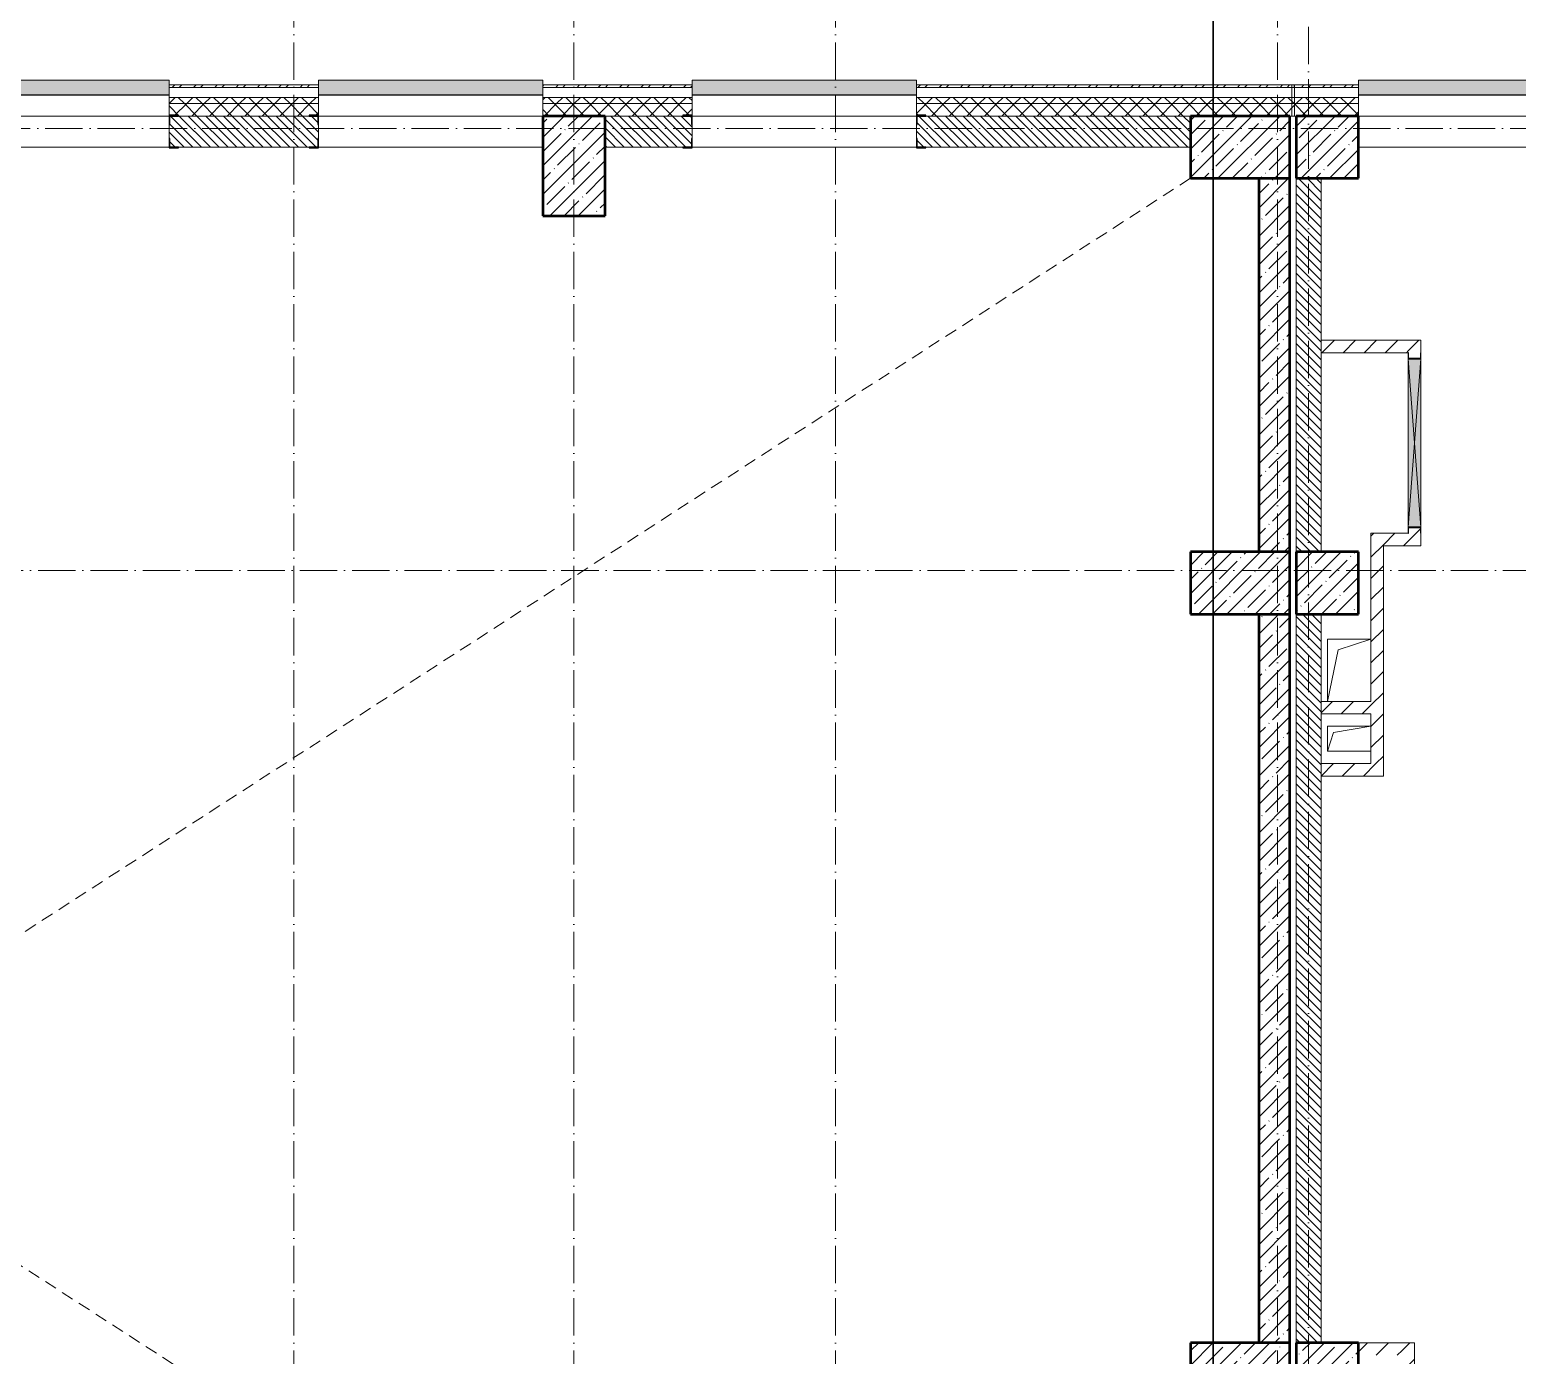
# Model space of a CAD drawing. Header units: millimetres. Extents: x -213536 to 1564669, y -45299 to 942238.
# Drawn here: x 48989 to 60933, y 534747 to 545390 of the extents above; entities that cross this region are included whole.
import ezdxf

# ---------------------------------------------------------------- set-up
doc = ezdxf.new("R2010")
doc.units = ezdxf.units.MM
doc.linetypes.add('200_ШТРИХ_ш1п0_6_', pattern=[160, 100, -60])
doc.linetypes.add('50_200_ШТРИХ_1Т_ш5_п1_п1_', pattern=[700, 500, -100, 0, -100])
for name, color, linetype, lineweight in [('3.1) ЖБ окна 1.2 м', 102, 'Continuous', 30), ('3.3) Вычитаем ЖБбалки 0.4м -', 31, 'Continuous', 30), ('A-DETL-____-OTLN-3', 7, '200_ШТРИХ_ш1п0_6_', 9), ('A-DETL-GENF-OTLN', 7, 'Continuous', 9), ('A-FLOR-____-OTLN', 7, 'Continuous', 9), ('A-GENM-____-MCUT', 7, 'Continuous', 25), ('A-GENM-____-OTLN', 7, 'Continuous', 9), ('A-GENM-____-OTLN-1', 7, 'Continuous', 25), ('A-GLAZ-____-OTLN', 7, 'Continuous', 9), ('A-WALL-____-MCUT', 7, 'Continuous', 13), ('A-WALL-____-MCUT-1', 7, 'Continuous', 9), ('A-WALL-____-MCUT-2', 7, 'Continuous', 50), ('A-WALL-____-OTLN', 7, 'Continuous', 9), ('A-WALL-____-PATT-1', 7, 'Continuous', 9), ('A-WALL-FNSH-MCUT-1', 7, 'Continuous', 9), ('S-COLS-____-MCUT', 7, 'Continuous', 50), ('S-COLS-____-OTLN', 7, 'Continuous', 9), ('S-GRID-____-OTLN-1', 7, '50_200_ШТРИХ_1Т_ш5_п1_п1_', 9)]:
    doc.layers.add(name, color=color, linetype=linetype, lineweight=lineweight)
doc.layers.add('A-GLAZ-____-OTLN-1', color=7, linetype='Continuous', lineweight=9, true_color=0xc0c0c0)
pattern_1 = [(45, (-15591.66, 459015.94), (-70.71068, 70.71068), []), (135, (-15591.66, 459015.94), (-70.71068, -70.71068), [])]
pattern_2 = [(45, (-15591.66, 459015.94), (-114.04925, 114.04925), []), (45, (-15477.61, 459015.94), (-114.04925, 114.04925), [201.612, -40.322, 3.353, -36.97])]
pattern_3 = [(45, (-15591.66, 459015.94), (-85.53659, 85.53659), []), (45, (-15534.64, 459015.94), (-85.53659, 85.53659), [])]
pattern_4 = [(135, (-15591.663, 459015.94), (-35.35534, -35.35534), [])]
pattern_5 = [(45, (-15591.66, 459015.94), (-84.85281, 84.85281), [])]

# ---------------------------------------------------------------- blocks, each defined once
blk = doc.blocks.new('BSC_Колонна _Прямоугольная - 500х800-V80-АР1_План отверстий 2 этажа в осях 1-64_Ю-ЯЯ')
at = {"layer": 'S-COLS-____-OTLN'}
h = blk.add_hatch(dxfattribs=at)
h.set_pattern_fill('FP_93', color=256, style=0, pattern_type=2)
h.set_pattern_definition([(225, (68950, 85281.04), (114.04925, -114.04925), []), (225, (68835.95, 85281.04), (114.04925, -114.04925), [201.613, -40.323, 3.353, -36.97])])
h.paths.add_polyline_path([(250, 400), (-250, 400), (-250, -400), (250, -400)], flags=0)
at = {"layer": 'S-COLS-____-MCUT'}
for p, q in [((250, 400), (-250, 400)), ((-250, 400), (-250, -400)), ((250, -400), (250, 400)), ((-250, -400), (250, -400))]:
    blk.add_line(p, q, dxfattribs=at)
blk = doc.blocks.new('BSC_Колонна _Прямоугольная - 500х800-V81-АР1_План отверстий 2 этажа в осях 1-64_Ю-ЯЯ')
at = {"layer": 'S-COLS-____-OTLN'}
h = blk.add_hatch(dxfattribs=at)
h.set_pattern_fill('FP_94', color=256, style=0, pattern_type=2)
h.set_pattern_definition([(315, (-85431.04, 74300), (114.04925, 114.04925), []), (315, (-85431.04, 74185.95), (114.04925, 114.04925), [201.613, -40.323, 3.353, -36.97])])
h.paths.add_polyline_path([(-250, 400), (-250, -400), (250, -400), (250, 400)], flags=0)
at = {"layer": 'S-COLS-____-MCUT'}
for p, q in [((250, 400), (-250, 400)), ((-250, 400), (-250, -400)), ((250, -400), (250, 400)), ((-250, -400), (250, -400))]:
    blk.add_line(p, q, dxfattribs=at)
blk = doc.blocks.new('BSC_Колонна _Прямоугольная - 500х800-V82-АР1_План отверстий 2 этажа в осях 1-64_Ю-ЯЯ')
at = {"layer": 'S-COLS-____-OTLN'}
h = blk.add_hatch(dxfattribs=at)
h.set_pattern_fill('FP_95', color=256, style=0, pattern_type=2)
h.set_pattern_definition([(315, (-81931.04, 74300), (114.04925, 114.04925), []), (315, (-81931.04, 74185.95), (114.04925, 114.04925), [201.613, -40.323, 3.353, -36.97])])
h.paths.add_polyline_path([(-250, 400), (-250, -400), (250, -400), (250, 400)], flags=0)
at = {"layer": 'S-COLS-____-MCUT'}
for p, q in [((250, 400), (-250, 400)), ((-250, 400), (-250, -400)), ((250, -400), (250, 400)), ((-250, -400), (250, -400))]:
    blk.add_line(p, q, dxfattribs=at)
blk = doc.blocks.new('BSC_Колонна _Прямоугольная - 500х800-V83-АР1_План отверстий 2 этажа в осях 1-64_Ю-ЯЯ')
at = {"layer": 'S-COLS-____-OTLN'}
h = blk.add_hatch(dxfattribs=at)
h.set_pattern_fill('FP_96', color=256, style=0, pattern_type=2)
h.set_pattern_definition([(315, (-75581.04, 74300), (114.04925, 114.04925), []), (315, (-75581.04, 74185.95), (114.04925, 114.04925), [201.613, -40.323, 3.353, -36.97])])
h.paths.add_polyline_path([(-250, 400), (-250, -400), (250, -400), (250, 400)], flags=0)
at = {"layer": 'S-COLS-____-MCUT'}
for p, q in [((250, 400), (-250, 400)), ((-250, 400), (-250, -400)), ((250, -400), (250, 400)), ((-250, -400), (250, -400))]:
    blk.add_line(p, q, dxfattribs=at)
blk = doc.blocks.new('BSC_Колонна _Прямоугольная - 500х500-V92-АР1_План отверстий 2 этажа в осях 1-64_Ю-ЯЯ')
at = {"layer": 'S-COLS-____-OTLN'}
h = blk.add_hatch(dxfattribs=at)
h.set_pattern_fill('FP_105', color=256, style=0, pattern_type=2)
h.set_pattern_definition([(45, (-75000, -85431.04), (-114.04925, 114.04925), []), (45, (-74885.95, -85431.04), (-114.04925, 114.04925), [201.613, -40.323, 3.353, -36.97])])
h.paths.add_polyline_path([(-250, -250), (250, -250), (250, 250), (-250, 250)], flags=0)
at = {"layer": 'S-COLS-____-MCUT'}
for p, q in [((250, 250), (-250, 250)), ((-250, 250), (-250, -250)), ((250, -250), (250, 250)), ((-250, -250), (250, -250))]:
    blk.add_line(p, q, dxfattribs=at)
blk = doc.blocks.new('BSC_Колонна _Прямоугольная - 500х500-V93-АР1_План отверстий 2 этажа в осях 1-64_Ю-ЯЯ')
at = {"layer": 'S-COLS-____-OTLN'}
h = blk.add_hatch(dxfattribs=at)
h.set_pattern_fill('FP_106', color=256, style=0, pattern_type=2)
h.set_pattern_definition([(45, (-75000, -75581.04), (-114.04925, 114.04925), []), (45, (-74885.95, -75581.04), (-114.04925, 114.04925), [201.613, -40.323, 3.353, -36.97])])
h.paths.add_polyline_path([(-250, -250), (250, -250), (250, 250), (-250, 250)], flags=0)
at = {"layer": 'S-COLS-____-MCUT'}
for p, q in [((250, 250), (-250, 250)), ((-250, 250), (-250, -250)), ((250, -250), (250, 250)), ((-250, -250), (250, -250))]:
    blk.add_line(p, q, dxfattribs=at)
blk = doc.blocks.new('Фахверк_СКБ_Уголок - 250_2700-27497298-АР1_План отверстий 2 этажа в осях 1-64_Ю-ЯЯ')
at = {"layer": 'A-GENM-____-MCUT'}
for p, q in [((200, 181), (125, 181)), ((125, 181), (125, 106)), ((131, 106), (131, 175)), ((131, 175), (200, 175)), ((200, 175), (200, 181)), ((125, 106), (131, 106)), ((131, -6), (125, -6)), ((125, -6), (125, -81)), ((125, -81), (200, -81)), ((131, -75), (131, -6)), ((200, -75), (131, -75)), ((200, -81), (200, -75))]:
    blk.add_line(p, q, dxfattribs=at)
blk = doc.blocks.new('AR_Отверстие прямоугольное _в плите_ - AR_Отверстие прямоугольное _в плите_-V179-АР1_План отверстий 2 этажа в осях 1-64_Ю-ЯЯ')
at = {"layer": 'A-GENM-____-OTLN'}
for p, q in [((175, 250), (-175, 250)), ((-175, 250), (-175, -250)), ((-87, 163), (175, 250)), ((-175, -250), (-87, 163))]:
    blk.add_line(p, q, dxfattribs=at)
blk = doc.blocks.new('AR_Отверстие прямоугольное _в плите_ - AR_Отверстие прямоугольное _в плите_-30552592-АР1_План отверстий 2 этажа в осях 1-64_Ю-ЯЯ')
at = {"layer": 'A-GENM-____-OTLN'}
for p, q in [((175, 100), (-175, 100)), ((-175, 100), (-175, -100)), ((-175, -100), (-125, 50)), ((-125, 50), (175, 100)), ((-175, -100), (175, -100))]:
    blk.add_line(p, q, dxfattribs=at)
blk = doc.blocks.new('Отлив_СКБ - Отлив витража_120_НВФ-31885689-АР1_План отверстий 2 этажа в осях 1-64_Ю-ЯЯ')
at = {"layer": 'A-GLAZ-____-OTLN-1'}
for points in [[(1800, 2), (1800, 120), (0, 120), (0, 2), (737, 2)], [(1800, 0), (1800, 2), (0, 2), (0, 0), (737, 0)]]:
    blk.add_hatch(color=256, dxfattribs=at).paths.add_polyline_path(points, flags=0)
at = {"layer": 'A-GLAZ-____-OTLN'}
for p, q in [((0, 83), (0, 120)), ((1800, 120), (0, 120)), ((1800, 120), (1800, 83)), ((0, 2), (1800, 2)), ((1800, 0), (0, 0))]:
    blk.add_line(p, q, dxfattribs=at)
blk = doc.blocks.new('Стены 2 - Стены 4-31194547-АР1_План отверстий 2 этажа в осях 1-64_Ю-ЯЯ')
at = {"layer": 'A-WALL-____-MCUT'}
for p, q in [((-1799, 41030), (-1799, 41010)), ((-1549, 41030), (-1799, 41030)), ((-1799, 41010), (-1549, 41010)), ((-1549, 41010), (-1549, 41030))]:
    blk.add_line(p, q, dxfattribs=at)
blk = doc.blocks.new('AR_Отверстие прямоугольное _в стене_ - AR_Отверстие прямоугольное _в стене__ОВ-36825274-АР1_План отверстий 2 этажа в осях 1-64_Ю-ЯЯ')
at = {"layer": 'A-GLAZ-____-OTLN'}
blk.add_hatch(color=256, dxfattribs=at).paths.add_polyline_path([(675, -50), (675, 50), (-675, 50), (-675, -50), (1, -50)], flags=0)
at = {"layer": 'A-DETL-GENF-OTLN'}
for p, q in [((-675, 50), (675, 50)), ((675, 50), (-675, -50)), ((-675, 50), (675, -50)), ((675, 50), (-675, 50)), ((675, -50), (-675, -50)), ((-675, -50), (675, -50))]:
    blk.add_line(p, q, dxfattribs=at)
blk = doc.blocks.new('154_Фахверк_СКБ_Швеллер - Тип_100_3960-28318856-АР1_План отверстий 2 этажа в осях 1-64_Ю-ЯЯ')
at = {"layer": 'A-GENM-____-MCUT'}
for p, q in [((175, 50), (125, 50)), ((125, 50), (125, -50)), ((128, 47), (175, 47)), ((128, -47), (128, 47)), ((175, 47), (175, 50)), ((125, -50), (175, -50)), ((175, -47), (128, -47)), ((175, -50), (175, -47))]:
    blk.add_line(p, q, dxfattribs=at)
blk = doc.blocks.new('2этаж')
at = {"layer": 'S-GRID-____-OTLN-1', "color": 251, "ltscale": 0.6, "true_color": 0x636466}
for p, q in [((51108.3, 549908.8), (51108.3, 511907.5)), ((53358.3, 549908.8), (53358.3, 511907.5)), ((55458.3, 549908.8), (55458.3, 498997)), ((59008.3, 549908.8), (59008.3, 498997)), ((59258.3, 549613.9), (59258.3, 499306.9)), ((88482.7, 544597), (-20260.4, 544597)), ((-20260.4, 541047), (88482.7, 541047))]:
    blk.add_line(p, q, dxfattribs=at)

msp = doc.modelspace()

# ---------------------------------------------------------------- hatches: boundary and pattern name
at = {"layer": 'A-WALL-____-PATT-1'}
h = msp.add_hatch(dxfattribs=at)
h.set_pattern_fill('FP_3', color=256, style=0, pattern_type=2)
h.set_pattern_definition(pattern_3)
h.paths.add_polyline_path([(59123.3, 544927), (59123.3, 544947), (56108.3, 544947), (56108.3, 544927), (58628.2, 544927)], flags=0)
h.paths.add_polyline_path([(54308.3, 544927), (54308.3, 544947), (53108.3, 544947), (53108.3, 544927)], flags=0)
h.paths.add_polyline_path([(51308.3, 544927), (51308.3, 544947), (50108.3, 544947), (50108.3, 544927)], flags=0)
h.paths.add_polyline_path([(48308.3, 544927), (48308.3, 544947), (47058.3, 544947), (47058.3, 544927), (48023.2, 544927)], flags=0)
h.paths.add_polyline_path([(45258.3, 544927), (45258.3, 544947), (44058.3, 544947), (44058.3, 544927), (44488.2, 544927)], flags=0)
h.paths.add_polyline_path([(41836.9, 544927), (42258.3, 544927), (42258.3, 544947), (41058.3, 544947), (41058.3, 544927)], flags=0)
h.paths.add_polyline_path([(36258.3, 544927), (36258.3, 544947), (34593.3, 544947), (34593.3, 544927), (35650.7, 544927)], flags=0)
h.paths.add_polyline_path([(39258.3, 544927), (39258.3, 544947), (38058.3, 544947), (38058.3, 544927)], flags=0)
h = msp.add_hatch(dxfattribs=at)
h.set_pattern_fill('FP_3', color=256, style=0, pattern_type=2)
h.set_pattern_definition(pattern_3)
h.paths.add_polyline_path([(71000.7, 544927), (71358.3, 544927), (71358.3, 544947), (70233.3, 544947), (70233.3, 544927)], flags=0)
h.paths.add_polyline_path([(73418.3, 544927), (73418.3, 544947), (73158.3, 544947), (73158.3, 544927)], flags=0)
h.paths.add_polyline_path([(68433.3, 544927), (68433.3, 544947), (67308.3, 544947), (67308.3, 544927), (68349.4, 544927)], flags=0)
h.paths.add_polyline_path([(62658.3, 544927), (62658.3, 544947), (61458.3, 544947), (61458.3, 544927), (62163.2, 544927)], flags=0)
h.paths.add_polyline_path([(59143.3, 544927), (59658.3, 544927), (59658.3, 544947), (59143.3, 544947)], flags=0)
h = msp.add_hatch(dxfattribs=at)
h.set_pattern_fill('FP_1', color=256, style=0, pattern_type=2)
h.set_pattern_definition(pattern_1)
h.paths.add_polyline_path([(85758.3, 544797), (85808.3, 544797), (85808.3, 544847), (78908.3, 544847), (78908.3, 544797), (83373.2, 544797)], flags=0)
h.paths.add_polyline_path([(73651.9, 544797), (74358.3, 544797), (74358.3, 544847), (73158.3, 544847), (73158.3, 544797)], flags=0)
h.paths.add_polyline_path([(76158.3, 544797), (77908.3, 544797), (77908.3, 544847), (76158.3, 544847)], flags=0)
h.paths.add_polyline_path([(71358.3, 544797), (71358.3, 544847), (70233.3, 544847), (70233.3, 544797), (71000.7, 544797)], flags=0)
h.paths.add_polyline_path([(68433.3, 544797), (68433.3, 544847), (67308.3, 544847), (67308.3, 544797), (68349.4, 544797)], flags=0)
h.paths.add_polyline_path([(61458.3, 544797), (62658.3, 544797), (62658.3, 544847), (61458.3, 544847)], flags=0)
h.paths.add_polyline_path([(59658.3, 544797), (59658.3, 544847), (56108.3, 544847), (56108.3, 544797), (58628.2, 544797)], flags=0)
h.paths.add_polyline_path([(54308.3, 544797), (54308.3, 544847), (53108.3, 544847), (53108.3, 544797)], flags=0)
h.paths.add_polyline_path([(51308.3, 544797), (51308.3, 544847), (50108.3, 544847), (50108.3, 544797)], flags=0)
h.paths.add_polyline_path([(48308.3, 544797), (48308.3, 544847), (47058.3, 544847), (47058.3, 544797), (48023.2, 544797)], flags=0)
h.paths.add_polyline_path([(44488.2, 544797), (45258.3, 544797), (45258.3, 544847), (44058.3, 544847), (44058.3, 544797)], flags=0)
h.paths.add_polyline_path([(42258.3, 544797), (42258.3, 544847), (41058.3, 544847), (41058.3, 544797), (41836.9, 544797)], flags=0)
h.paths.add_polyline_path([(39258.3, 544797), (39258.3, 544847), (38058.3, 544847), (38058.3, 544797)], flags=0)
h.paths.add_polyline_path([(35650.7, 544797), (36258.3, 544797), (36258.3, 544847), (34608.3, 544847), (34608.3, 544797), (34766.9, 544797)], flags=0)
h = msp.add_hatch(dxfattribs=at)
h.set_pattern_fill('FP_1', color=256, style=0, pattern_type=2)
h.set_pattern_definition(pattern_1)
h.paths.add_polyline_path([(85658.3, 544697), (85758.3, 544697), (85758.3, 544797), (78908.3, 544797), (78908.3, 544697), (83373.2, 544697)], flags=0)
h.paths.add_polyline_path([(77408.3, 544697), (77908.3, 544697), (77908.3, 544797), (76158.3, 544797), (76158.3, 544703), (76233.3, 544703), (76233.3, 544697), (76303.2, 544697)], flags=0)
h.paths.add_polyline_path([(73651.9, 544697), (74283.3, 544697), (74283.3, 544703), (74358.3, 544703), (74358.3, 544797), (73158.3, 544797), (73158.3, 544697)], flags=0)
h.paths.add_polyline_path([(71000.7, 544697), (71283.3, 544697), (71283.3, 544703), (71358.3, 544703), (71358.3, 544797), (70233.3, 544797), (70233.3, 544703), (70308.3, 544703), (70308.3, 544697)], flags=0)
h.paths.add_polyline_path([(68349.4, 544697), (68358.3, 544697), (68358.3, 544703), (68433.3, 544703), (68433.3, 544797), (67308.3, 544797), (67308.3, 544697), (67808.3, 544697)], flags=0)
h.paths.add_polyline_path([(61908.3, 544697), (62583.3, 544697), (62583.3, 544703), (62658.3, 544703), (62658.3, 544797), (61458.3, 544797), (61458.3, 544703), (61533.3, 544703), (61533.3, 544697)], flags=0)
h.paths.add_polyline_path([(59658.3, 544697), (59658.3, 544797), (56108.3, 544797), (56108.3, 544703), (56183.3, 544703), (56183.3, 544697), (59158.3, 544697)], flags=0)
h.paths.add_polyline_path([(53108.3, 544697), (54233.3, 544697), (54233.3, 544703), (54308.3, 544703), (54308.3, 544797), (53108.3, 544797)], flags=0)
h.paths.add_polyline_path([(50183.3, 544697), (51233.3, 544697), (51233.3, 544703), (51308.3, 544703), (51308.3, 544797), (50108.3, 544797), (50108.3, 544703), (50183.3, 544703)], flags=0)
h.paths.add_polyline_path([(48233.3, 544697), (48233.3, 544703), (48308.3, 544703), (48308.3, 544797), (47058.3, 544797), (47058.3, 544703), (47133.3, 544703), (47133.3, 544697), (48023.2, 544697)], flags=0)
h.paths.add_polyline_path([(45183.3, 544697), (45183.3, 544703), (45258.3, 544703), (45258.3, 544797), (44058.3, 544797), (44058.3, 544703), (44133.3, 544703), (44133.3, 544697), (44488.2, 544697)], flags=0)
h.paths.add_polyline_path([(42183.3, 544697), (42183.3, 544703), (42258.3, 544703), (42258.3, 544797), (41058.3, 544797), (41058.3, 544703), (41133.3, 544703), (41133.3, 544697), (41836.9, 544697)], flags=0)
h.paths.add_polyline_path([(38133.3, 544697), (39183.3, 544697), (39183.3, 544703), (39258.3, 544703), (39258.3, 544797), (38058.3, 544797), (38058.3, 544703), (38133.3, 544703)], flags=0)
h.paths.add_polyline_path([(36183.3, 544697), (36183.3, 544703), (36258.3, 544703), (36258.3, 544797), (34608.3, 544797), (34608.3, 544697), (35650.7, 544697)], flags=0)
h = msp.add_hatch(dxfattribs=at)
h.set_pattern_fill('FP_6', color=256, style=0, pattern_type=2)
h.set_pattern_definition(pattern_4)
h.paths.add_polyline_path([(51233.3, 544447), (51302.3, 544447), (51302.3, 544516), (51308.3, 544516), (51308.3, 544628), (51302.3, 544628), (51302.3, 544697), (50114.3, 544697), (50114.3, 544628), (50108.3, 544628), (50108.3, 544516), (50114.3, 544516), (50114.3, 544447), (50183.3, 544447)], flags=0)
h.paths.add_polyline_path([(48023.2, 544447), (48302.3, 544447), (48302.3, 544516), (48308.3, 544516), (48308.3, 544628), (48302.3, 544628), (48302.3, 544697), (47658.3, 544697), (47658.3, 544447)], flags=0)
h = msp.add_hatch(dxfattribs=at)
h.set_pattern_fill('FP_6', color=256, style=0, pattern_type=2)
h.set_pattern_definition(pattern_4)
h.paths.add_polyline_path([(58308.3, 544447), (58308.3, 544697), (56114.3, 544697), (56114.3, 544628), (56108.3, 544628), (56108.3, 544516), (56114.3, 544516), (56114.3, 544447), (56183.3, 544447)], flags=0)
h.paths.add_polyline_path([(54233.3, 544447), (54302.3, 544447), (54302.3, 544516), (54308.3, 544516), (54308.3, 544628), (54302.3, 544628), (54302.3, 544697), (53608.3, 544697), (53608.3, 544447)], flags=0)
h = msp.add_hatch(dxfattribs=at)
h.set_pattern_fill('FP_13', color=256, style=0, pattern_type=2)
h.set_pattern_definition(pattern_2)
h.paths.add_polyline_path([(59108.3, 541197), (59108.3, 544197), (58858.3, 544197), (58858.3, 541197)], flags=0)
h = msp.add_hatch(dxfattribs=at)
h.set_pattern_fill('FP_6', color=256, style=0, pattern_type=2)
h.set_pattern_definition(pattern_4)
h.paths.add_polyline_path([(59358.3, 541197), (59358.3, 544197), (59158.3, 544197), (59158.3, 541197)], flags=0)
h = msp.add_hatch(dxfattribs=at)
h.set_pattern_fill('FP_4', color=256, style=0, pattern_type=2)
h.set_pattern_definition(pattern_5)
h.paths.add_polyline_path([(60058.3, 542797), (60058.3, 542897), (59358.3, 542897), (59358.3, 542797)], flags=0)
h = msp.add_hatch(dxfattribs=at)
h.set_pattern_fill('FP_4', color=256, style=0, pattern_type=2)
h.set_pattern_definition(pattern_5)
h.paths.add_polyline_path([(60155.3, 541247), (60158.3, 541247), (60158.3, 541347), (60155.3, 541347), (60155.3, 541394), (60061.3, 541393.5), (60061.3, 541347), (60058.3, 541347), (60058.3, 541247), (60061.3, 541247)], flags=0)
h.paths.add_polyline_path([(60148.9, 542750), (60155.3, 542750), (60155.3, 542797), (60158.3, 542797), (60158.3, 542897), (60058.3, 542897), (60058.3, 542797), (60061.3, 542797), (60061.3, 542750)], flags=0)
h = msp.add_hatch(dxfattribs=at)
h.set_pattern_fill('FP_4', color=256, style=0, pattern_type=2)
h.set_pattern_definition(pattern_5)
h.paths.add_polyline_path([(59858.3, 539497), (59858.3, 541347), (59758.3, 541347), (59758.3, 539497)], flags=0)
h = msp.add_hatch(dxfattribs=at)
h.set_pattern_fill('FP_4', color=256, style=0, pattern_type=2)
h.set_pattern_definition(pattern_5)
h.paths.add_polyline_path([(60058.3, 541247), (60058.3, 541347), (59858.3, 541347), (59858.3, 541247)], flags=0)
h = msp.add_hatch(dxfattribs=at)
h.set_pattern_fill('FP_13', color=256, style=0, pattern_type=2)
h.set_pattern_definition(pattern_2)
h.paths.add_polyline_path([(58858.3, 534847), (59108.3, 534847), (59108.3, 540697), (58858.3, 540697), (58858.3, 535613.5)], flags=0)
h = msp.add_hatch(dxfattribs=at)
h.set_pattern_fill('FP_6', color=256, style=0, pattern_type=2)
h.set_pattern_definition(pattern_4)
h.paths.add_polyline_path([(59158.3, 534847), (59358.3, 534847), (59358.3, 540697), (59158.3, 540697), (59158.3, 535613.5)], flags=0)
h = msp.add_hatch(dxfattribs=at)
h.set_pattern_fill('FP_4', color=256, style=0, pattern_type=2)
h.set_pattern_definition(pattern_5)
h.paths.add_polyline_path([(59758.3, 539897), (59758.3, 539997), (59358.3, 539997), (59358.3, 539897)], flags=0)
h = msp.add_hatch(dxfattribs=at)
h.set_pattern_fill('FP_4', color=256, style=0, pattern_type=2)
h.set_pattern_definition(pattern_5)
h.paths.add_polyline_path([(59358.3, 539397), (59858.3, 539397), (59858.3, 539497), (59358.3, 539497)], flags=0)
h = msp.add_hatch(dxfattribs=at)
h.set_pattern_fill('FP_4', color=256, style=0, pattern_type=2)
h.set_pattern_definition(pattern_5)
h.paths.add_polyline_path([(60008.3, 534747), (60008.3, 534847), (59658.3, 534847), (59658.3, 534747)], flags=0)
h = msp.add_hatch(dxfattribs=at)
h.set_pattern_fill('FP_4', color=256, style=0, pattern_type=2)
h.set_pattern_definition(pattern_5)
h.paths.add_polyline_path([(60008.3, 532947), (60108.3, 532947), (60108.3, 534847), (60008.3, 534847), (60008.3, 533047)], flags=0)
at = {"layer": 'S-COLS-____-OTLN'}
h = msp.add_hatch(dxfattribs=at)
h.set_pattern_fill('FP_13', color=256, style=0, pattern_type=2)
h.set_pattern_definition(pattern_2)
h.paths.add_polyline_path([(59658.3, 540697), (59658.3, 541197), (59158.3, 541197), (59158.3, 540697)], flags=0)

# ---------------------------------------------------------------- linework, layer by layer
at = {"layer": '3.3) Вычитаем ЖБбалки 0.4м -'}
msp.add_lwpolyline([(58491.8, 514313.4), (29908.3, 514313.4), (29908.3, 549908.8), (58491.8, 549908.8)], close=True, dxfattribs=at)
at = {"layer": 'A-DETL-____-OTLN-3'}
for p, q in [((35408.3, 544197), (58308.3, 529397)), ((58308.3, 544197), (35408.3, 529397))]:
    msp.add_line(p, q, dxfattribs=at)
at = {"layer": 'A-FLOR-____-OTLN'}
for p, q in [((59408.3, 540497), (59758.3, 540497)), ((59408.3, 539997), (59408.3, 540497)), ((59408.3, 539797), (59758.3, 539797)), ((59408.3, 539597), (59408.3, 539797)), ((59758.3, 539597), (59408.3, 539597))]:
    msp.add_line(p, q, dxfattribs=at)
at = {"layer": 'A-WALL-____-MCUT'}
for p, q in [((50108.3, 544927), (50108.3, 544703)), ((51308.3, 544927), (50108.3, 544927)), ((50108.3, 544927), (51308.3, 544927)), ((51308.3, 544703), (51308.3, 544927)), ((53108.3, 544927), (53108.3, 544697)), ((54308.3, 544927), (53108.3, 544927)), ((53108.3, 544927), (54308.3, 544927)), ((54308.3, 544703), (54308.3, 544927)), ((56108.3, 544927), (56108.3, 544703)), ((59658.3, 544927), (56108.3, 544927)), ((56108.3, 544927), (59123.3, 544927)), ((59143.3, 544927), (59658.3, 544927)), ((59658.3, 544697), (59658.3, 544927)), ((50183.3, 544697), (51233.3, 544697)), ((51233.3, 544697), (50183.3, 544697)), ((53608.3, 544697), (54233.3, 544697)), ((54233.3, 544697), (53608.3, 544697)), ((56183.3, 544697), (58308.3, 544697)), ((58308.3, 544697), (56183.3, 544697)), ((59108.3, 544697), (59158.3, 544697)), ((50108.3, 544628), (50108.3, 544516)), ((51308.3, 544516), (51308.3, 544628)), ((54308.3, 544516), (54308.3, 544628)), ((56108.3, 544628), (56108.3, 544516)), ((50183.3, 544447), (51233.3, 544447)), ((53608.3, 544447), (54233.3, 544447)), ((56183.3, 544447), (58308.3, 544447)), ((59158.3, 544197), (59158.3, 541197)), ((59358.3, 541197), (59358.3, 544197)), ((59158.3, 541197), (59358.3, 541197)), ((59158.3, 540697), (59158.3, 534847)), ((59358.3, 540697), (59158.3, 540697)), ((59358.3, 534847), (59358.3, 540697))]:
    msp.add_line(p, q, dxfattribs=at)
at = {"layer": 'A-WALL-____-MCUT-1'}
for p, q in [((51308.3, 544847), (50108.3, 544847)), ((51308.3, 544797), (50108.3, 544797)), ((54308.3, 544847), (53108.3, 544847)), ((54308.3, 544797), (53108.3, 544797)), ((59658.3, 544847), (56108.3, 544847)), ((59658.3, 544797), (56108.3, 544797))]:
    msp.add_line(p, q, dxfattribs=at)
at = {"layer": 'A-WALL-____-MCUT-2'}
for p, q in [((58858.3, 544197), (58858.3, 541197)), ((59108.3, 541197), (59108.3, 544197)), ((58858.3, 540697), (58858.3, 534847)), ((59108.3, 534847), (59108.3, 540697))]:
    msp.add_line(p, q, dxfattribs=at)
at = {"layer": 'A-WALL-____-OTLN'}
for p, q in [((50108.3, 544697), (48308.3, 544697)), ((48308.3, 544697), (50108.3, 544697)), ((53108.3, 544697), (51308.3, 544697)), ((51308.3, 544697), (53108.3, 544697)), ((56108.3, 544697), (54308.3, 544697)), ((54308.3, 544697), (56108.3, 544697)), ((61458.3, 544697), (59658.3, 544697)), ((59658.3, 544697), (61458.3, 544697)), ((50108.3, 544447), (48308.3, 544447)), ((53108.3, 544447), (51308.3, 544447)), ((56108.3, 544447), (54308.3, 544447)), ((61458.3, 544447), (59658.3, 544447))]:
    msp.add_line(p, q, dxfattribs=at)
at = {"layer": 'A-WALL-FNSH-MCUT-1'}
for p, q in [((51308.3, 544947), (50108.3, 544947)), ((50108.3, 544947), (50108.3, 544927)), ((51308.3, 544927), (51308.3, 544947)), ((54308.3, 544947), (53108.3, 544947)), ((53108.3, 544947), (53108.3, 544927)), ((54308.3, 544927), (54308.3, 544947)), ((59123.3, 544947), (56108.3, 544947)), ((56108.3, 544947), (56108.3, 544927)), ((59123.3, 544927), (59123.3, 544947)), ((59658.3, 544947), (59143.3, 544947)), ((59143.3, 544947), (59143.3, 544927)), ((59658.3, 544927), (59658.3, 544947)), ((60158.3, 542897), (59358.3, 542897)), ((60158.3, 542797), (60158.3, 542897)), ((59358.3, 542797), (60058.3, 542797)), ((59758.3, 541347), (59758.3, 539997)), ((60058.3, 541347), (59758.3, 541347)), ((60158.3, 541247), (60158.3, 541347)), ((59858.3, 539397), (59858.3, 541247)), ((59858.3, 541247), (60158.3, 541247)), ((59758.3, 539997), (59358.3, 539997)), ((59358.3, 539897), (59758.3, 539897)), ((59758.3, 539897), (59758.3, 539497)), ((59758.3, 539497), (59358.3, 539497)), ((59358.3, 539397), (59858.3, 539397)), ((60108.3, 534847), (59658.3, 534847)), ((60108.3, 532947), (60108.3, 534847))]:
    msp.add_line(p, q, dxfattribs=at)
at = {"layer": 'S-COLS-____-MCUT'}
for p, q in [((59658.3, 541197), (59158.3, 541197)), ((59158.3, 541197), (59158.3, 540697)), ((59658.3, 540697), (59658.3, 541197)), ((59158.3, 540697), (59658.3, 540697))]:
    msp.add_line(p, q, dxfattribs=at)

# ---------------------------------------------------------------- block references
at = {"layer": '3.1) ЖБ окна 1.2 м'}
msp.add_blockref('2этаж', (0, 0), dxfattribs=at)
at = {"layer": 'A-GENM-____-OTLN'}
for name, p in [('AR_Отверстие прямоугольное _в плите_ - AR_Отверстие прямоугольное _в плите_-V179-АР1_План отверстий 2 этажа в осях 1-64_Ю-ЯЯ', (59583.3, 540247)), ('AR_Отверстие прямоугольное _в плите_ - AR_Отверстие прямоугольное _в плите_-30552592-АР1_План отверстий 2 этажа в осях 1-64_Ю-ЯЯ', (59583.3, 539697))]:
    msp.add_blockref(name, p, dxfattribs=at)
at = {"layer": 'A-GENM-____-OTLN-1'}
for p in [(49983.3, 544522), (55983.3, 544522)]:
    msp.add_blockref('Фахверк_СКБ_Уголок - 250_2700-27497298-АР1_План отверстий 2 этажа в осях 1-64_Ю-ЯЯ', p, dxfattribs=at)
for name, p, rotation in [('Фахверк_СКБ_Уголок - 250_2700-27497298-АР1_План отверстий 2 этажа в осях 1-64_Ю-ЯЯ', (51433.3, 544622), 180), ('Фахверк_СКБ_Уголок - 250_2700-27497298-АР1_План отверстий 2 этажа в осях 1-64_Ю-ЯЯ', (54433.3, 544622), 180), ('154_Фахверк_СКБ_Швеллер - Тип_100_3960-28318856-АР1_План отверстий 2 этажа в осях 1-64_Ю-ЯЯ', (60108.3, 542622), 90), ('154_Фахверк_СКБ_Швеллер - Тип_100_3960-28318856-АР1_План отверстий 2 этажа в осях 1-64_Ю-ЯЯ', (60108.3, 541522), 270)]:
    msp.add_blockref(name, p, dxfattribs=dict(at, rotation=rotation))
at = {"layer": 'A-GLAZ-____-OTLN'}
for p in [(48308.3, 544864), (51308.3, 544864), (54308.3, 544864), (59658.3, 544864)]:
    msp.add_blockref('Отлив_СКБ - Отлив витража_120_НВФ-31885689-АР1_План отверстий 2 этажа в осях 1-64_Ю-ЯЯ', p, dxfattribs=at)
at = {"layer": 'A-GLAZ-____-OTLN', "rotation": 270}
msp.add_blockref('AR_Отверстие прямоугольное _в стене_ - AR_Отверстие прямоугольное _в стене__ОВ-36825274-АР1_План отверстий 2 этажа в осях 1-64_Ю-ЯЯ', (60108.3, 542072), dxfattribs=at)
at = {"layer": 'A-WALL-____-OTLN', "rotation": 89.9999999999999}
msp.add_blockref('Стены 2 - Стены 4-31194547-АР1_План отверстий 2 этажа в осях 1-64_Ю-ЯЯ', (100153.6, 546495.5), dxfattribs=at)
at = {"layer": 'S-COLS-____-OTLN'}
for name, p, rotation in [('BSC_Колонна _Прямоугольная - 500х800-V80-АР1_План отверстий 2 этажа в осях 1-64_Ю-ЯЯ', (53358.3, 544297), 180), ('BSC_Колонна _Прямоугольная - 500х800-V81-АР1_План отверстий 2 этажа в осях 1-64_Ю-ЯЯ', (58708.3, 544447), 89.9999999999999), ('BSC_Колонна _Прямоугольная - 500х800-V82-АР1_План отверстий 2 этажа в осях 1-64_Ю-ЯЯ', (58708.3, 540947), 89.9999999999999), ('BSC_Колонна _Прямоугольная - 500х800-V83-АР1_План отверстий 2 этажа в осях 1-64_Ю-ЯЯ', (58708.3, 534597), 89.9999999999999)]:
    msp.add_blockref(name, p, dxfattribs=dict(at, rotation=rotation))
for name, p in [('BSC_Колонна _Прямоугольная - 500х500-V92-АР1_План отверстий 2 этажа в осях 1-64_Ю-ЯЯ', (59408.3, 544447)), ('BSC_Колонна _Прямоугольная - 500х500-V93-АР1_План отверстий 2 этажа в осях 1-64_Ю-ЯЯ', (59408.3, 534597))]:
    msp.add_blockref(name, p, dxfattribs=at)

doc.saveas('drawing.dxf')
